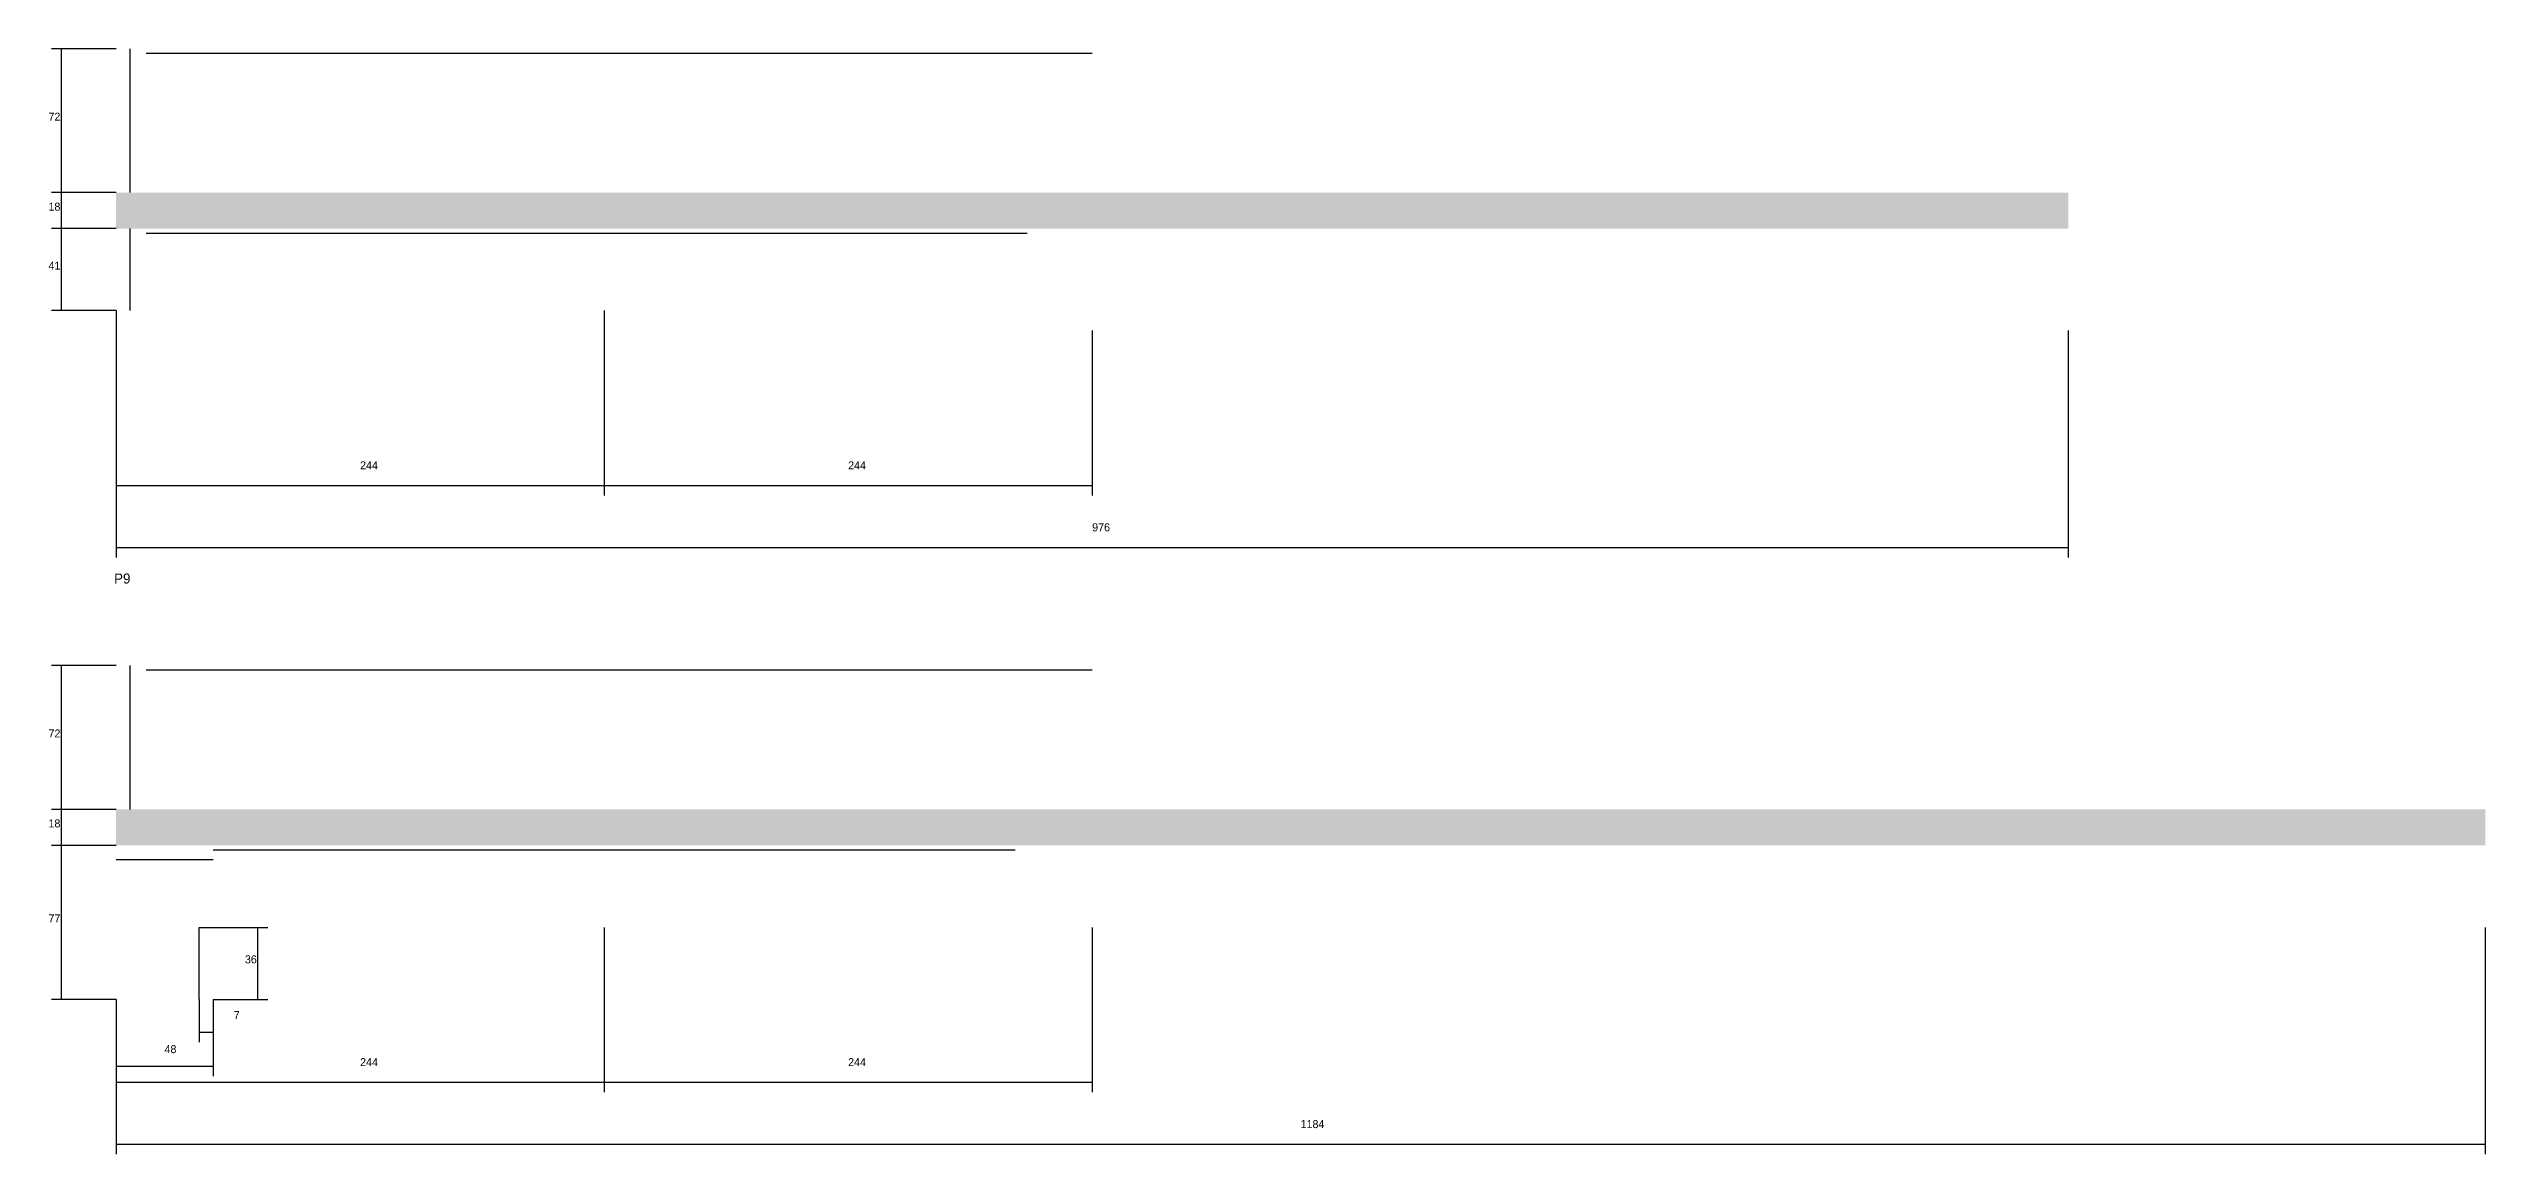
# Model space of a CAD drawing. Header units: metres. Extents: x -10325 to -5929, y 14165 to 15559.
# Drawn here: x -7147 to -5929, y 14958 to 15511 of the extents above; entities that cross this region are included whole.
import ezdxf

# ---------------------------------------------------------------- set-up
doc = ezdxf.new("R2010")
doc.units = ezdxf.units.M
for name, color, linetype in [('COTA', 241, 'Continuous'), ('NOMENCLATURA', 7, 'Continuous'), ('SARR_2.2x7', 40, 'Continuous')]:
    doc.layers.add(name, color=color, linetype=linetype)

msp = doc.modelspace()

# ---------------------------------------------------------------- hatches: boundary and pattern name
at = {"layer": 'COTA'}
h = msp.add_hatch(dxfattribs=at)
h.set_pattern_fill('AR-CONC', scale=0.03)
h.paths.add_polyline_path([(-6137.5, 15420.8), (-6137.5, 15438.8), (-7113.5, 15438.8), (-7113.5, 15420.8)])
h = msp.add_hatch(dxfattribs=at)
h.set_pattern_fill('AR-CONC', scale=0.03)
h.paths.add_polyline_path([(-7113.5, 15130.3), (-7113.5, 15112.3), (-6137.5, 15112.3), (-5929, 15112.3), (-5929, 15130.3), (-6137.5, 15130.3)])

# ---------------------------------------------------------------- linework, layer by layer
for p, q in [((-7113.5, 15510.8), (-7145.8, 15510.8)), ((-7140.8, 15438.8), (-7140.8, 15510.8)), ((-7113.5, 15438.8), (-7145.8, 15438.8)), ((-7113.5, 15438.8), (-7145.8, 15438.8)), ((-7140.8, 15420.8), (-7140.8, 15438.8)), ((-7113.5, 15420.8), (-7145.8, 15420.8)), ((-7113.5, 15420.8), (-7145.8, 15420.8)), ((-7140.8, 15379.8), (-7140.8, 15420.8)), ((-7113.5, 15379.8), (-7145.8, 15379.8)), ((-7113.5, 15379.8), (-7113.5, 15287.3)), ((-7113.5, 15379.8), (-7113.5, 15256.3)), ((-6869.5, 15379.8), (-6869.5, 15287.3)), ((-6869.5, 15379.8), (-6869.5, 15287.3)), ((-6625.5, 15369.8), (-6625.5, 15287.3)), ((-6137.5, 15369.8), (-6137.5, 15256.3)), ((-7113.5, 15292.3), (-6869.5, 15292.3)), ((-6869.5, 15292.3), (-6625.5, 15292.3)), ((-7113.5, 15261.3), (-6137.5, 15261.3)), ((-7113.5, 15202.3), (-7145.8, 15202.3)), ((-7140.8, 15130.3), (-7140.8, 15202.3)), ((-7113.5, 15130.3), (-7145.8, 15130.3)), ((-7113.5, 15130.3), (-7145.8, 15130.3)), ((-7140.8, 15112.3), (-7140.8, 15130.3)), ((-7113.5, 15112.3), (-7145.8, 15112.3)), ((-7113.5, 15112.3), (-7145.8, 15112.3)), ((-7140.8, 15035.3), (-7140.8, 15112.3)), ((-7065, 15071.3), (-7037.6, 15071.3)), ((-7042.6, 15035.3), (-7042.6, 15071.3)), ((-6869.5, 15071.3), (-6869.5, 14988.8)), ((-6869.5, 15071.3), (-6869.5, 14988.8)), ((-6625.5, 15071.3), (-6625.5, 14988.8)), ((-5929, 15071.3), (-5929, 14957.8)), ((-7113.5, 15035.3), (-7145.8, 15035.3)), ((-7113.5, 15035.3), (-7113.5, 14988.8)), ((-7113.5, 15035.3), (-7113.5, 14957.8)), ((-7113.5, 15035.3), (-7113.5, 14996.9)), ((-7072, 15035.3), (-7072, 15013.9)), ((-7065, 15035.3), (-7065, 15013.9)), ((-7065, 15035.3), (-7065, 14996.9)), ((-7065, 15035.3), (-7037.6, 15035.3)), ((-7072, 15018.9), (-7065, 15018.9)), ((-7113.5, 15001.9), (-7065, 15001.9)), ((-7113.5, 14993.8), (-6869.5, 14993.8)), ((-6869.5, 14993.8), (-6625.5, 14993.8)), ((-7113.5, 14962.8), (-5929, 14962.8))]:
    msp.add_line(p, q, dxfattribs=at)
at = {"layer": 'SARR_2.2x7'}
for p, q in [((-7106.5, 15438.8), (-7106.5, 15510.8)), ((-7098.5, 15508.6), (-6869.5, 15508.6)), ((-6869.5, 15508.6), (-6625.5, 15508.6)), ((-7106.5, 15379.8), (-7106.5, 15420.8)), ((-7098.5, 15418.6), (-6869.5, 15418.6)), ((-6869.5, 15418.6), (-6658, 15418.6)), ((-7106.5, 15130.3), (-7106.5, 15202.3)), ((-7098.5, 15200.1), (-6869.5, 15200.1)), ((-6869.5, 15200.1), (-6625.5, 15200.1)), ((-7065, 15110.1), (-6869.5, 15110.1)), ((-6869.5, 15110.1), (-6664, 15110.1)), ((-7113.5, 15105.3), (-7065, 15105.3)), ((-7072, 15071.3), (-7065, 15071.3)), ((-7072, 15035.3), (-7072, 15071.3))]:
    msp.add_line(p, q, dxfattribs=at)

# ---------------------------------------------------------------- texts
at = {"layer": 'COTA'}
for s, p in [('72', (-7147.3, 15474.8)), ('18', (-7147.3, 15429.8)), ('41', (-7147.3, 15400.3)), ('244', (-6991.5, 15300.4)), ('244', (-6747.5, 15300.4)), ('976', (-6625.5, 15269.4)), ('72', (-7147.3, 15166.3)), ('18', (-7147.3, 15121.3)), ('77', (-7147.3, 15073.8)), ('36', (-7049.1, 15053.3)), ('7', (-7054.7, 15025.4)), ('48', (-7089.3, 15008.4)), ('244', (-6991.5, 15001.9)), ('244', (-6747.5, 15001.9)), ('1184', (-6521.3, 14970.9))]:
    msp.add_text(s, height=4, dxfattribs=at).set_placement(p)
at = {"layer": 'NOMENCLATURA'}
msp.add_text('P9', height=5, dxfattribs=at).set_placement((-7114.5, 15243.3))

doc.saveas('drawing.dxf')
